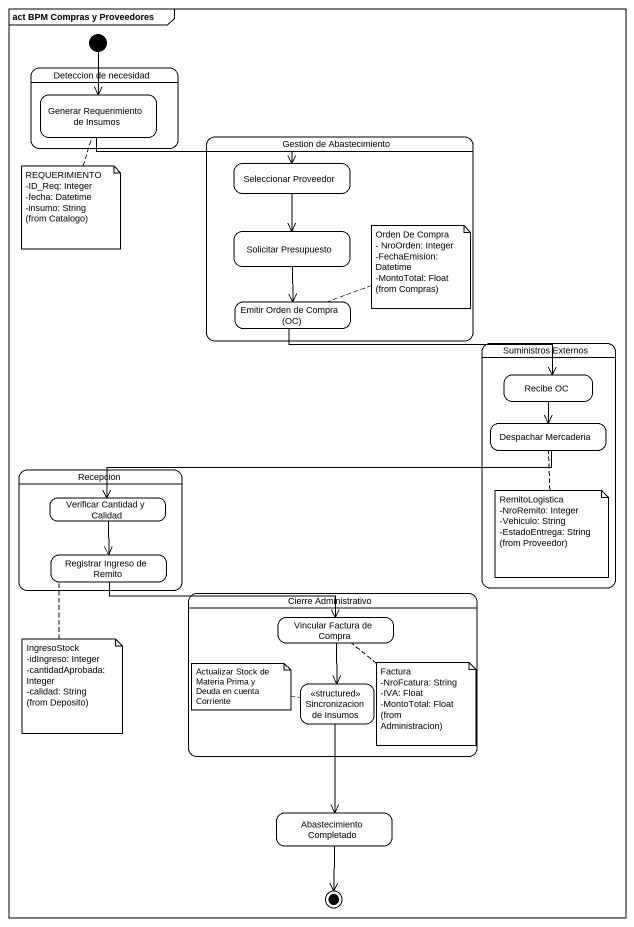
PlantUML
@startuml
mainframe act BPM Compras y Proveedores
hide empty description
state initial1 <<start>>
state "Deteccion de necesidad" as Deteccion_de_necesidad {
  state "Generar Requerimiento de Insumos" as Generar_Requerimiento_de
}
state "Gestion de Abastecimiento" as Gestion_de_Abastecimiento {
  state "Seleccionar Proveedor" as Seleccionar_Proveedor
  state "Solicitar Presupuesto" as Solicitar_Presupuesto
  state "Emitir Orden de Compra (OC)" as Emitir_Orden_de_Compra_OC
}
state "Suministros Externos" as Suministros_Externos {
  state "Recibe OC" as Recibe_OC
  state "Despachar Mercaderia" as Despachar_Mercaderia
}
state Recepcion {
  state "Verificar Cantidad y Calidad" as Verificar_Cantidad_y_Calidad
  state "Registrar Ingreso de Remito" as Registrar_Ingreso_de_Remito
}
state "Cierre Administrativo" as Cierre_Administrativo {
  state "Vincular Factura de Compra" as Vincular_Factura_de_Compra
  state "<<structured>> Sincronizacion de Insumos" as structured_Sincronizacion
}
state "Abastecimiento Completado" as Abastecimiento_Completado
initial1 --> Generar_Requerimiento_de
Generar_Requerimiento_de -right-> Seleccionar_Proveedor
Seleccionar_Proveedor --> Solicitar_Presupuesto
Solicitar_Presupuesto --> Emitir_Orden_de_Compra_OC
Emitir_Orden_de_Compra_OC -right-> Recibe_OC
Recibe_OC --> Despachar_Mercaderia
Despachar_Mercaderia -left-> Verificar_Cantidad_y_Calidad
Verificar_Cantidad_y_Calidad --> Registrar_Ingreso_de_Remito
Registrar_Ingreso_de_Remito -right-> Vincular_Factura_de_Compra
Vincular_Factura_de_Compra --> structured_Sincronizacion
structured_Sincronizacion --> Abastecimiento_Completado
Abastecimiento_Completado --> [*]
note bottom of Generar_Requerimiento_de
  REQUERIMIENTO
  -ID_Req: Integer
  -fecha: Datetime
  -insumo: String
  (from Catalogo)
end note
note right of Emitir_Orden_de_Compra_OC
  Orden De Compra
  - NroOrden: Integer
  -FechaEmision: Datetime
  -MontoTotal: Float
  (from Compras)
end note
note bottom of Despachar_Mercaderia
  RemitoLogistica
  -NroRemito: Integer
  -Vehiculo: String
  -EstadoEntrega: String
  (from Proveedor)
end note
note bottom of Registrar_Ingreso_de_Remito
  IngresoStock
  -idIngreso: Integer
  -cantidadAprobada: Integer
  -calidad: String
  (from Deposito)
end note
note left of structured_Sincronizacion : Actualizar Stock de Materia Prima y Deuda en cuenta Corriente
note bottom of Vincular_Factura_de_Compra
  Factura
  -NroFcatura: String
  -IVA: Float
  -MontoTotal: Float
  (from Administracion)
end note
@enduml
